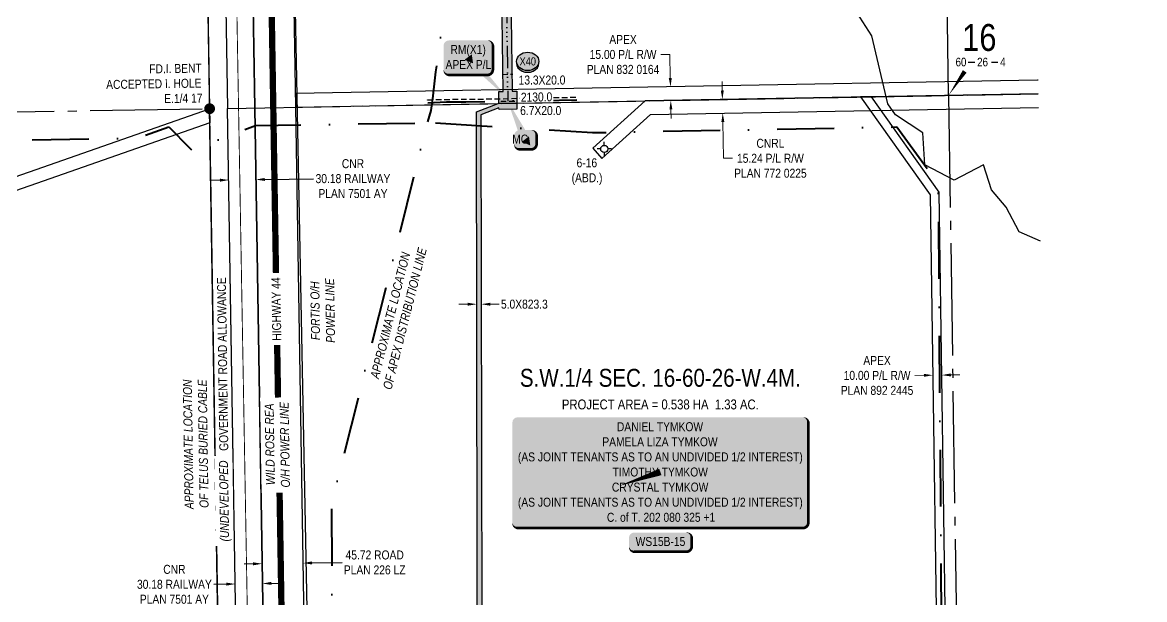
# Model space of a CAD drawing. Extents: x 72365 to 80261, y 6000112 to 6008999.
# Drawn here: x 74754 to 76006, y 6002163 to 6002807 of the extents above; entities that cross this region are included whole.
import ezdxf
from ezdxf.enums import TextEntityAlignment as Align

# ---------------------------------------------------------------- set-up
doc = ezdxf.new("R2010")
doc.units = 0
doc.header["$LTSCALE"] = 5
doc.header["$PDSIZE"] = 2.5
for name, pattern in [('COOP2', [10, 5, -1, 0, -1, 0, -1, 0, -1, 0, -1]), ('DASHDOT', [25.4, 12.7, -6.35, 0, -6.35]), ('DASHED2', [9.525, 6.35, -3.175]), ('foc-QUARTERLINE', [33, 25, -3, 2, -3]), ('foc-TIELINE', [1.875, 1.25, -0.625]), ('UG_PIPE', [1.875, 1.25, -0.625])]:
    doc.linetypes.add(name, pattern=pattern)
doc.layers.get('Defpoints').update_dxf_attribs({"color": 9})
for name, color, linetype in [('10', 1, 'Continuous'), ('AS-OWNER', 7, 'Continuous'), ('AS-PIPE-UG', 44, 'UG_PIPE'), ('AS-POWER', 104, 'foc-POWER'), ('AS-POWER-T', 104, 'Continuous'), ('AS-RAILWAY', 13, 'TRACKS'), ('AS-ROADS', 254, 'Continuous'), ('AS-TELEPHONE', 224, 'foc-TEL'), ('AS-TELEPHONE-T', 224, 'Continuous'), ('C-RW', 13, 'Continuous'), ('C-SYMBOL', 7, 'Continuous'), ('F-RW', 190, 'Continuous'), ('F-WS-S', 8, 'Continuous'), ('L-AREAREQUIRED', 7, 'Continuous'), ('L-MON', 1, 'Continuous'), ('L-MON-T', 1, 'Continuous'), ('L-QSEC', 8, 'foc-QUARTERLINE'), ('L-ROAD-T', 7, 'Continuous'), ('L-SEC', 7, 'Continuous'), ('L-SECLBL', 7, 'Continuous'), ('L-TITLEDB', 4, 'Continuous'), ('L-TITLEDB-T', 4, 'Continuous'), ('P-APEX RECON PAY ITEMS', 240, 'Continuous'), ('P-APEX RECON-10m BUFFER', 51, 'COOP2'), ('P-APEX RECON-LINE LIST', 240, 'Continuous'), ('P-APEX RECON-URBAN', 30, 'COOP2'), ('P-APEX RECON-WORK AREA', 104, 'Continuous'), ('P-BUFFER-PURPLE', 187, 'foc-TIELINE'), ('P-BUFFER-PURPLE-T', 187, 'Continuous'), ('P-CROSSINGS', 250, 'Continuous'), ('T-CREEK', 160, 'Continuous')]:
    doc.layers.add(name, color=color, linetype=linetype)
for name, color, linetype, lineweight in [('AS-RECON EXISTING', 151, 'DASHDOT', 40), ('C-RW-T', 13, 'Continuous', 9), ('F-RW-T', 190, 'Continuous', 9), ('F-WS-T', 190, 'Continuous', 9), ('P-APEX RECON-TWS-T', 104, 'Continuous', 9), ('T-TEXT', 48, 'Continuous', 18)]:
    doc.layers.add(name, color=color, linetype=linetype, lineweight=lineweight)
doc.layers.add('AS-RECON EXISTING-T', color=7, linetype='Continuous', true_color=0x7abdff)
doc.styles.add('1.8', font='ARIALN.TTF', dxfattribs={"height": 2})
doc.styles.add('100L', font='ARIALN.TTF', dxfattribs={"height": 2})
doc.styles.add('175L', font='ARIALN.TTF', dxfattribs={"height": 20})
doc.styles.add('80', font='ARIALN.TTF', dxfattribs={"height": 10})
doc.styles.add('80CG', font='ARIALN.TTF', dxfattribs={"height": 10})
doc.styles.add('80L', font='ARIALN.TTF', dxfattribs={"height": 10})
doc.styles.add('80LS', font='ARIALNI.TTF', dxfattribs={"height": 10})
doc.styles.add('Crossing', font='ARIALN.TTF', dxfattribs={"height": 10})
doc.styles.add('foc-LtypeFont', font='ARIALN.TTF', dxfattribs={"height": 7.35})
doc.styles.add('SIMPLEX', font='ARIALN.TTF')
doc.linetypes.add('foc-POWER', pattern='A,6,-1,["P",foc-LtypeFont,S=0.2,R=0,X=-0.625,Y=-0.75],-1.24,4', length=12.24)
doc.linetypes.add('foc-TEL', pattern='A,2,-1,["T",foc-LtypeFont,S=0.2,R=0,X=-0.425,Y=-0.75],-1.24,8', length=12.24)
doc.linetypes.add('foc-TEL-NOLINE', pattern='A,0,-2,["T",foc-LtypeFont,S=0.2,R=0,X=-0.425,Y=-0.75],-10.24', length=12.24)
doc.linetypes.add('TRACKS', pattern='A,3.81,[130,ltypeshp1.shx,S=6.35,R=0,X=0,Y=0],3.81', length=7.62)
doc.dimstyles.new('Compass 5 000', dxfattribs={"dimscale": 5, "dimtxt": 9, "dimasz": 2, "dimexe": 0.2, "dimexo": 0.0625, "dimgap": 0.5, "dimtad": 0, "dimtih": 1, "dimtoh": 1, "dimzin": 0, "dimdsep": 46, "dimtxsty": '80CG', "dimcen": 0.1, "dimse1": 1, "dimse2": 1, "dimclrd": 256, "dimclrt": 256, "dimaunit": 1, "dimadec": 4, "dimazin": 0, "dimtfac": 0.06, "dimtofl": 0, "dimtmove": 0, "dimatfit": 1, "dimfxl": 0.2, "dimtolj": 1, "dimtzin": 0, "dimlwd": -1, "dimarcsym": 0})

# ---------------------------------------------------------------- blocks, each defined once
blk = doc.blocks.new('L-SECLBL')
at = {"layer": '10', "color": 7}
for p, q in [((-5.1, -27.8), (-12.3, -27.8)), ((20.7, -27.8), (13.5, -27.8))]:
    blk.add_line(p, q, dxfattribs=at)
at = {"layer": '10', "color": 2, "style": 'SIMPLEX'}
blk.add_attdef('SEC', text='', height=30, dxfattribs=at).set_placement((0, 0), align=Align.MIDDLE)
at = {"layer": '10', "color": 5, "style": '80L'}
blk.add_attdef('TWP', text='', height=9.5, dxfattribs=at).set_placement((-14.4, -27.4), align=Align.MIDDLE_RIGHT)
blk.add_attdef('RGE', text='', height=9.5, dxfattribs=at).set_placement((3.6, -27.4), align=Align.MIDDLE_CENTER)
blk.add_attdef('MER', text='', height=9.5, dxfattribs=at).set_placement((23.2, -27.4), align=Align.MIDDLE_LEFT)
blk = doc.blocks.new('*D369')
at = {"layer": 'C-RW-T', "transparency": 16777216}
for p, q in [((75476.3, 6002770.9), (75466.3, 6002770.9)), ((75476.8, 6002744.8), (75476.3, 6002770.9)), ((75477.4, 6002709.7), (75477.6, 6002699.7))]:
    blk.add_line(p, q, dxfattribs=at)
for points in [[(75478.5, 6002744.8), (75475.1, 6002744.7), (75477, 6002734.8)], [(75479.1, 6002709.7), (75475.8, 6002709.6), (75477.3, 6002719.6)]]:
    blk.add_solid(points, dxfattribs=at)
at = {"layer": 'Defpoints', "color": 0, "transparency": 16777216}
for p in [(75382.5, 6002733.1), (75477, 6002734.8), (75382.7, 6002717.9)]:
    blk.add_point(p, dxfattribs=at)
at = {"layer": 'C-RW-T', "transparency": 16777216, "insert": (75424.1, 6002770.9), "char_height": 10, "attachment_point": 5, "style": '80CG'}
blk.add_mtext('\\A1;APEX\\P15.00 P/L R/W\\PPLAN 832 0164', dxfattribs=at)
blk = doc.blocks.new('*D370')
at = {"layer": 'Defpoints', "color": 0, "transparency": 16777216}
for p in [(75557.1, 6002721.1), (75535.2, 6002705.5), (75557.3, 6002705.9)]:
    blk.add_point(p, dxfattribs=at)
at = {"layer": 'F-RW-T', "transparency": 16777216}
for p, q in [((75534.8, 6002730.7), (75534.6, 6002740.7)), ((75535.4, 6002695.5), (75536.1, 6002655.1)), ((75536.1, 6002655.1), (75546.1, 6002655.1))]:
    blk.add_line(p, q, dxfattribs=at)
for points in [[(75536.4, 6002730.8), (75533.1, 6002730.7), (75534.9, 6002720.7)], [(75537.1, 6002695.5), (75533.7, 6002695.5), (75535.2, 6002705.5)]]:
    blk.add_solid(points, dxfattribs=at)
at = {"layer": 'F-RW-T', "transparency": 16777216, "insert": (75588.4, 6002655.1), "char_height": 10, "attachment_point": 5, "style": '80CG'}
blk.add_mtext('\\A1;CNRL\\P15.24 P/L R/W\\PPLAN 772 0225', dxfattribs=at)
blk = doc.blocks.new('*D371')
at = {"layer": 'C-RW-T', "transparency": 16777216}
for p, q in [((75759.5, 6002413.1), (75749.5, 6002412.9)), ((75789.5, 6002413.5), (75799.5, 6002413.6))]:
    blk.add_line(p, q, dxfattribs=at)
for points in [[(75759.5, 6002414.7), (75759.6, 6002411.4), (75769.5, 6002413.2)], [(75789.5, 6002415.2), (75789.6, 6002411.8), (75779.5, 6002413.3)]]:
    blk.add_solid(points, dxfattribs=at)
at = {"layer": 'Defpoints', "color": 0, "transparency": 16777216}
for p in [(75769.5, 6002414.8), (75769.5, 6002413.2), (75779.5, 6002414.9)]:
    blk.add_point(p, dxfattribs=at)
at = {"layer": 'C-RW-T', "transparency": 16777216, "insert": (75707.3, 6002412.9), "char_height": 10, "attachment_point": 5, "style": '80CG'}
blk.add_mtext('\\A1;APEX\\P10.00 P/L R/W\\PPLAN 892 2445', dxfattribs=at)
blk = doc.blocks.new('*D374')
at = {"layer": 'Defpoints', "color": 0, "transparency": 16777216}
for p in [(75021.5, 6002213.3), (75067.2, 6002214), (75067.4, 6002203.6)]:
    blk.add_point(p, dxfattribs=at)
at = {"layer": 'L-TITLEDB-T', "transparency": 16777216}
for p, q in [((75077.4, 6002203.8), (75110.9, 6002204.3)), ((75011.7, 6002202.8), (75001.7, 6002202.6))]:
    blk.add_line(p, q, dxfattribs=at)
for points in [[(75011.7, 6002204.5), (75011.7, 6002201.1), (75021.7, 6002202.9)], [(75077.4, 6002205.5), (75077.4, 6002202.1), (75067.4, 6002203.6)]]:
    blk.add_solid(points, dxfattribs=at)
at = {"layer": 'L-TITLEDB-T', "transparency": 16777216, "insert": (75147.2, 6002204.3), "char_height": 10, "attachment_point": 5, "style": '80CG'}
blk.add_mtext('\\A1;45.72 ROAD\\PPLAN 226 LZ', dxfattribs=at)
blk = doc.blocks.new('*D376')
at = {"layer": 'Defpoints', "color": 0, "transparency": 16777216}
for p in [(75014.7, 6002631.4), (74985, 6002603.6), (75015.2, 6002604.1)]:
    blk.add_point(p, dxfattribs=at)
at = {"layer": 'L-TITLEDB-T', "transparency": 16777216}
for p, q in [((74974.6, 6002630.7), (74964.6, 6002630.5)), ((75024.7, 6002631.5), (75079.1, 6002632.4))]:
    blk.add_line(p, q, dxfattribs=at)
for points in [[(74974.6, 6002632.4), (74974.6, 6002629), (74984.6, 6002630.9)], [(75024.7, 6002633.2), (75024.8, 6002629.9), (75014.7, 6002631.4)]]:
    blk.add_solid(points, dxfattribs=at)
at = {"layer": 'L-TITLEDB-T', "transparency": 16777216, "insert": (75123, 6002632.4), "char_height": 10, "attachment_point": 5, "style": '80CG'}
blk.add_mtext('\\A1;CNR\\P30.18 RAILWAY\\PPLAN 7501 AY', dxfattribs=at)
blk = doc.blocks.new('GABD')
for p, q in [((-0.81, 0), (-1.62, 0)), ((0, 0.81), (0, 1.62)), ((1.62, 0), (0.81, 0)), ((0, -0.81), (0, -1.62))]:
    blk.add_line(p, q)
blk.add_circle((0, 0), 0.8)
blk = doc.blocks.new('*D391')
at = {"layer": 'Defpoints', "color": 0, "transparency": 16777216}
for p in [(74991.9, 6002180.3), (74992.2, 6002159.8), (75022.4, 6002160.3)]:
    blk.add_point(p, dxfattribs=at)
at = {"layer": 'L-TITLEDB-T', "transparency": 16777216}
for p, q in [((74981.9, 6002180.2), (74967.8, 6002179.9)), ((75032.1, 6002181), (75042.1, 6002181.1))]:
    blk.add_line(p, q, dxfattribs=at)
for points in [[(74981.9, 6002181.8), (74981.9, 6002178.5), (74991.9, 6002180.3)], [(75032, 6002182.7), (75032.1, 6002179.3), (75022.1, 6002180.8)]]:
    blk.add_solid(points, dxfattribs=at)
at = {"layer": 'L-TITLEDB-T', "transparency": 16777216, "insert": (74923.9, 6002179.9), "char_height": 10, "attachment_point": 5, "style": '80CG'}
blk.add_mtext('\\A1;CNR\\P30.18 RAILWAY\\PPLAN 7501 AY', dxfattribs=at)
blk = doc.blocks.new('fdia')
at = {"color": 255, "const_width": 1}
blk.add_lwpolyline([(-0.5, 0, 1), (0.5, 0, 1)], format="xyb", close=True, dxfattribs=at)
blk = doc.blocks.new('Fdiaa')
blk.add_blockref('fdia', (0, 0))
blk = doc.blocks.new('fdib')
at = {"color": 1, "const_width": 1.6}
blk.add_lwpolyline([(-0.4, 0, 1), (0.4, 0, 1)], format="xyb", close=True, dxfattribs=at)
at = {"color": 1}
blk.add_circle((0, 0), 0.8, dxfattribs=at)
blk = doc.blocks.new('Fdibb')
blk.add_blockref('fdib', (0, 0))
blk = doc.blocks.new('fdicc')
for name in ['Fdibb', 'Fdiaa']:
    blk.add_blockref(name, (0, 0))
blk = doc.blocks.new('FDI')
blk.add_blockref('fdicc', (0, 0))
blk = doc.blocks.new('*D1064')
at = {"layer": 'Defpoints', "color": 0, "transparency": 16777216}
for p in [(75266, 6002492.4), (75261, 6002489.2), (75266, 6002489.2)]:
    blk.add_point(p, dxfattribs=at)
at = {"layer": 'P-APEX RECON-TWS-T', "transparency": 16777216}
for p, q in [((75251, 6002492.3), (75241, 6002492.3)), ((75276, 6002492.4), (75286, 6002492.4))]:
    blk.add_line(p, q, dxfattribs=at)
for points in [[(75251, 6002494), (75251, 6002490.7), (75261, 6002492.4)], [(75276, 6002494), (75276, 6002490.7), (75266, 6002492.4)]]:
    blk.add_solid(points, dxfattribs=at)
at = {"layer": 'P-APEX RECON-TWS-T', "transparency": 16777216, "insert": (75314.1, 6002492.4), "char_height": 10, "attachment_point": 5, "style": '80CG'}
blk.add_mtext('\\A1;5.0X823.3', dxfattribs=at)
blk = doc.blocks.new('*U1081')
at = {"true_color": 0xffffa8}
h = blk.add_hatch(color=51, dxfattribs=at)
edge = h.paths.add_edge_path()
edge.add_line((-6.5, -11.5), (6.5, -11.5))
edge.add_arc((6.5, -5.5), 6, 270, 360)
edge.add_line((12.5, -5.5), (12.5, 4))
edge.add_arc((6.5, 4), 6, 0, 90)
edge.add_line((6.5, 10), (-6.5, 10))
edge.add_arc((-6.5, 4), 6, 90, 180)
edge.add_line((-12.5, 4), (-12.5, -5.5))
edge.add_arc((-6.5, -5.5), 6, 180, 270)
at = {"color": 240, "flags": 128}
for points in [[(-19.8, 42.9, 0, 10, 0), (0, 0, 5, 5, 0)], [(5.4, -7.1, 0, 10, 0), (0, 0, 5, 5, 0)]]:
    blk.add_lwpolyline(points, format="xyseb", dxfattribs=at)
blk.add_lwpolyline([(-6.5, -11.5, 3, 3, 0), (6.5, -11.5, 3, 3, 0.414214), (12.5, -5.5, 3, 3, 0), (12.5, 4, 3, 0, 0.414214), (6.5, 10, 0, 0, 0), (-6.5, 10, 0, 0, 0.414214), (-12.5, 4, 0, 0, 0), (-12.5, -5.5, 0, 3, 0.414214)], format="xyseb", close=True, dxfattribs=at)
at = {"color": 4, "style": '80'}
blk.add_attdef('OTHER_001', (-14.7, -5), '', height=10, dxfattribs=at)
blk = doc.blocks.new('*U1082')
at = {"true_color": 0xffffa8}
h = blk.add_hatch(color=51, dxfattribs=at)
edge = h.paths.add_edge_path()
edge.add_line((-21.5, -20), (21.5, -20))
edge.add_arc((21.5, -14), 6, 270, 360)
edge.add_line((27.5, -14), (27.5, 12.5))
edge.add_arc((21.5, 12.5), 6, 0, 90)
edge.add_line((21.5, 18.5), (-21.5, 18.5))
edge.add_arc((-21.5, 12.5), 6, 90, 180)
edge.add_line((-27.5, 12.5), (-27.5, -14))
edge.add_arc((-21.5, -14), 6, 180, 270)
at = {"color": 240, "flags": 128}
blk.add_lwpolyline([(-21.5, -20, 3, 3, 0), (21.5, -20, 3, 3, 0.414214), (27.5, -14, 3, 3, 0), (27.5, 12.5, 3, 0, 0.414214), (21.5, 18.5, 0, 0, 0), (-21.5, 18.5, 0, 0, 0.414214), (-27.5, 12.5, 0, 0, 0), (-27.5, -14, 0, 3, 0.414214)], format="xyseb", close=True, dxfattribs=at)
for points in [[(44.2, -46.4, 0, 10, 0), (0, 0, 5, 5, 0)], [(5.4, -7.1, 0, 10, 0), (0, 0, 5, 5, 0)]]:
    blk.add_lwpolyline(points, format="xyseb", dxfattribs=at)
at = {"color": 4, "style": '80'}
blk.add_attdef('OTHER_001', (-14.7, -5), '', height=10, dxfattribs=at)
blk = doc.blocks.new('xing2')
h = blk.add_hatch(color=50)
h.dxf.hatch_style = 1
edge = h.paths.add_edge_path()
edge.add_ellipse((0, 0), major_axis=(-12.5, 0), ratio=0.816297, start_angle=0, end_angle=360)
h = blk.add_hatch(color=250)
h.dxf.hatch_style = 1
edge = h.paths.add_edge_path()
edge.add_ellipse((0, -2), major_axis=(-12.5, 0), ratio=0.816297, start_angle=0, end_angle=180)
edge.add_line((12.5, -2), (12.5, 0))
edge.add_ellipse((0, 0), major_axis=(-12.5, 0), ratio=0.816297, start_angle=0, end_angle=180, ccw=False)
edge.add_line((-12.5, 0), (-12.5, -2))
at = {"color": 250}
blk.add_ellipse((0, 0), major_axis=(-12.5, 0), ratio=0.816297, dxfattribs=at)
blk.add_ellipse((0, -2), major_axis=(-12.5, 0), ratio=0.816297, start_param=0, end_param=3.141593, dxfattribs=at)
at = {"color": 250, "style": 'Crossing'}
blk.add_attdef('CROSSING', text='', height=9, dxfattribs=at).set_placement((0.1, 0), align=Align.MIDDLE_CENTER)
at = {"color": 250, "style": 'Crossing', "flags": 1}
for tag, p in [('OWNER', (0.1, -12.5)), ('DESCRIPTION', (0.1, -25.8)), ('LOCATION', (0.1, -39.3)), ('DWG_REF', (0.1, -52.8))]:
    blk.add_attdef(tag, text='', height=9, dxfattribs=at).set_placement(p, align=Align.MIDDLE_CENTER)
blk = doc.blocks.new('*U394')
h = blk.add_hatch(color=59)
edge = h.paths.add_edge_path()
edge.add_line((-159, -62.5), (159, -62.5))
edge.add_arc((159, -56.5), 6, 270, 360)
edge.add_line((165, -56.5), (165, 55))
edge.add_arc((159, 55), 6, 0, 90)
edge.add_line((159, 61), (-159, 61))
edge.add_arc((-159, 55), 6, 90, 180)
edge.add_line((-165, 55), (-165, -56.5))
edge.add_arc((-159, -56.5), 6, 180, 270)
at = {"color": 1, "flags": 128}
blk.add_lwpolyline([(-159, -62.5, 3, 3, 0), (159, -62.5, 3, 3, 0.414214), (165, -56.5, 3, 3, 0), (165, 55, 3, 0, 0.414214), (159, 61, 0, 0, 0), (-159, 61, 0, 0, 0.414214), (-165, 55, 0, 0, 0), (-165, -56.5, 0, 3, 0.414214)], format="xyseb", close=True, dxfattribs=at)
blk.add_lwpolyline([(-46.3, -15.6, 0, 7.5, 0), (0, 0, 0, 0, 0)], format="xyseb", dxfattribs=at)
at = {"color": 1, "style": '80'}
blk.add_attdef('ENTER_TEXT_001', (-36, -5), '', height=10, dxfattribs=at)
blk = doc.blocks.new('*U1492')
at = {"true_color": 0xffffa8}
h = blk.add_hatch(color=51, dxfattribs=at)
edge = h.paths.add_edge_path()
edge.add_line((-29, -11.5), (29, -11.5))
edge.add_arc((29, -5.5), 6, 270, 360)
edge.add_line((35, -5.5), (35, 4))
edge.add_arc((29, 4), 6, 0, 90)
edge.add_line((29, 10), (-29, 10))
edge.add_arc((-29, 4), 6, 90, 180)
edge.add_line((-35, 4), (-35, -5.5))
edge.add_arc((-29, -5.5), 6, 180, 270)
at = {"color": 240, "flags": 128}
blk.add_lwpolyline([(-29, -11.5, 3, 3, 0), (29, -11.5, 3, 3, 0.414214), (35, -5.5, 3, 3, 0), (35, 4, 3, 0, 0.414214), (29, 10, 0, 0, 0), (-29, 10, 0, 0, 0.414214), (-35, 4, 0, 0, 0), (-35, -5.5, 0, 3, 0.414214)], format="xyseb", close=True, dxfattribs=at)
for points in [[(-28.7, -2.8, 0, 10, 0), (0, 0, 5, 5, 0)], [(21, -3.7, 0, 10, 0), (0, 0, 5, 5, 0)]]:
    blk.add_lwpolyline(points, format="xyseb", dxfattribs=at)
at = {"color": 4, "style": '80'}
blk.add_attdef('OTHER_001', (-14.7, -5), '', height=10, dxfattribs=at)

msp = doc.modelspace()

# ---------------------------------------------------------------- hatches: boundary and pattern name
at = {"layer": 'P-APEX RECON-10m BUFFER'}
h = msp.add_hatch(color=256, dxfattribs=at)
h.dxf.hatch_style = 1
h.paths.add_polyline_path([(75284.927, 6002716.271), (75285.726, 6002716.577), (75285.542, 6002729.65), (75290.538, 6002729.72), (75288.211, 6002895.08), (75285.169, 6002895.016), (75284.754, 6002914.995), (75287.348, 6002915.049), (75238.497, 6003015.138), (75213.047, 6003018.247), (75154.559, 6003017.032), (75154.827, 6003004.143), (75134.848, 6003003.727), (75134.433, 6003023.707), (75138.322, 6003023.787), (75133.776, 6003034.355), (75142.954, 6003038.303), (75147.865, 6003026.887), (75213.551, 6003028.251), (75245.096, 6003024.398), (75298.354, 6002915.278), (75304.733, 6002915.41), (75304.747, 6002914.729), (75388.886, 6002964.532), (75385.465, 6002972.64), (75390.068, 6002974.582), (75369.196, 6003024.048), (75364.593, 6003022.106), (75356.824, 6003040.517), (75361.427, 6003042.46), (75243.736, 6003321.38), (75239.58, 6003462.397), (75042.361, 6003461.155), (75041.772, 6003466.147), (75239.433, 6003467.392), (75237.88, 6003520.079), (75247.871, 6003520.259), (75253.668, 6003323.542), (75370.633, 6003046.344), (75375.235, 6003048.286), (75383.004, 6003029.875), (75378.401, 6003027.932), (75399.274, 6002978.467), (75403.876, 6002980.409), (75411.645, 6002961.997), (75393.234, 6002954.229), (75392.806, 6002955.242), (75304.985, 6002903.259), (75305.148, 6002895.431), (75298.2, 6002895.287), (75300.528, 6002729.86), (75305.524, 6002729.931), (75305.711, 6002716.646)])
h = msp.add_hatch(color=256, dxfattribs=at)
h.dxf.hatch_style = 1
h.paths.add_polyline_path([(75305.711, 6002716.646), (75305.805, 6002709.949), (75285.823, 6002709.668), (75285.801, 6002711.255), (75265.622, 6002703.514), (75266.939, 6001959.971), (75263.298, 6001911.414), (75258.281, 6001911.318), (75261.943, 6001960.154), (75260.62, 6002706.946), (75284.927, 6002716.271)])

# ---------------------------------------------------------------- linework, layer by layer
at = {"layer": 'AS-PIPE-UG', "flags": 128}
msp.add_lwpolyline([(75206.126, 6002720.113), (75206.209, 6002720.356), (75219.073, 6002720.659), (75228.247, 6002720.889), (75248.785, 6002720.975), (75286.462, 6002721.473), (75321.622, 6002722.484), (75371.642, 6002723.246)], dxfattribs=at)
at = {"layer": 'AS-POWER', "flags": 128}
msp.add_lwpolyline([(75065.987, 6002069.374), (75072.217, 6002132.868), (75048.248, 6003374.025), (75047.955, 6003386.431, 0.04832048), (75028.793, 6003545.108), (75001.028, 6003676.95, -0.04769944), (74982.838, 6003838.342), (74974.945, 6004319.697), (74962.101, 6005124.07), (74960.098, 6005244.058)], format="xyb", dxfattribs=at)
msp.add_lwpolyline([(75053.606, 6000179.593), (75052.049, 6000279.306), (75039.104, 6001082.979), (75026.506, 6001906.922), (75013.454, 6002711.216), (75006.401, 6003140.341)], dxfattribs=at)
at = {"layer": 'AS-RECON EXISTING', "flags": 128}
for points in [[(75037.791, 6004656.753), (75040.969, 6004656.433), (75045.915, 6004655.772), (75049.394, 6004654.346), (75052.064, 6004650.57), (75053.426, 6004637.725), (75033.395, 6004591.678), (75031.392, 6004570.51), (75029.931, 6004515.157), (75042.224, 6004425.428), (75088.285, 6004323.543), (75194.619, 6003946.248), (75213.404, 6003887.596), (75223.371, 6003817.787), (75207.409, 6003720.82), (75206.511, 6003689.287), (75204.954, 6003670.162), (75202.637, 6003617.763), (75200.895, 6003491.251), (75201.913, 6003456.145), (75201.915, 6003448.954), (75201.926, 6003448.885), (75203.939, 6003388.84), (75218.217, 6003217.565), (75234.47, 6003185.573), (75239.194, 6003181.095), (75292.631, 6003124.99), (75301.02, 6003116.237), (75335.77, 6003081.164), (75340.011, 6003076.747), (75319.285, 6003058.924), (75293.559, 6003035.852), (75256.369, 6003005.581), (75249.573, 6002987.773), (75247.996, 6002982.485), (75237.135, 6002910.379), (75227.075, 6002831.615), (75214.959, 6002751.432), (75211.709, 6002721.577), (75209.811, 6002708.389), (75206.029, 6002695.343), (75160.049, 6002512.361), (75098.871, 6002268.897), (75101.117, 6001963.088), (75102.699, 6001913.42), (75104.455, 6001837.202), (75106.635, 6001761.87), (75111.085, 6001725.137), (75116.811, 6001720.095), (75124.566, 6001719.723), (75147.124, 6001719.523), (75240.243, 6001715.044), (75288.052, 6001716.599), (75343.524, 6001708.949), (75397.031, 6001707.43), (75444.732, 6001706.98), (75525.283, 6001713.2), (75605.869, 6001718.727), (75698.222, 6001727.909), (75798.038, 6001736.882), (76595.29, 6001738.909), (76595.409, 6001738.918), (76595.528, 6001738.906), (76595.643, 6001738.873), (76595.75, 6001738.822), (76595.848, 6001738.753), (76595.932, 6001738.668), (76596, 6001738.57), (76596.051, 6001738.462), (76596.082, 6001738.347), (76596.093, 6001738.228), (76596.104, 6001736.818), (76595.885, 6001735.77)], [(75206.383, 6002716.925), (75227.27, 6002717.978), (75248.859, 6002718.267), (75285.929, 6002718.945), (75321.638, 6002719.503), (75372.626, 6002720.3)], [(75215, 6002694.777), (75390.186, 6002683.739), (75729.191, 6002690.093), (75775.385, 6002626.924), (75776.143, 6002522.507), (75780.716, 6001892.557), (75784.551, 6001750.388), (75784.025, 6001733.396), (75798.814, 6001734.395), (76593.506, 6001736.456), (76595.885, 6001735.77), (76598.865, 6001734.618), (76604.677, 6001733.192), (76640.957, 6001733.545), (76679.788, 6001733.92), (76690.576, 6001733.503), (76753.3, 6001733.557), (76776.376, 6001734.218), (76802.867, 6001734.285), (76826.946, 6001733.809), (76854.448, 6001733.594), (76861.768, 6001733.765), (76861.785, 6001732.13), (76893.054, 6001595.156), (76891.725, 6001439.044), (76877.66, 6001439.394), (76756.595, 6001438.786), (76741.289, 6001440.045), (76732.847, 6001439.81), (76719.925, 6001440.025), (76689.819, 6001440.287), (76684.465, 6001440.335), (76682.569, 6001440.579), (76680.702, 6001441.344), (76676.691, 6001445.747), (76673.972, 6001448.958), (76672.08, 6001450.278)]]:
    msp.add_lwpolyline(points, dxfattribs=at)
at = {"layer": 'AS-ROADS', "const_width": 7, "flags": 128}
msp.add_lwpolyline([(75073.672, 6000179.942), (75069.776, 6000349.065), (75060.182, 6001074.477), (75045.667, 6002007.36), (75027.969, 6003090.033), (75024.206, 6003347.941, 0.04939472), (74998.246, 6003576.094), (74973.301, 6003687.217, -0.05038509), (74958.73, 6003807.929), (74943.423, 6004677.413), (74936.401, 6005243.625)], format="xyb", dxfattribs=at)
at = {"layer": 'AS-TELEPHONE', "linetype": 'foc-TEL-NOLINE', "flags": 128}
msp.add_lwpolyline([(75003.364, 6000178.719), (74988.862, 6001082.1), (74976.266, 6001905.962), (74937.004, 6004319.006), (74922.183, 6005243.365)], dxfattribs=at)
at = {"layer": 'C-RW', "flags": 128}
for points in [[(75886.756, 6002742.395), (75886.063, 6002742.124), (75058.878, 6002727.247), (75059.129, 6002712.051)], [(75059.129, 6002712.051), (75448.792, 6002719.136), (75886.994, 6002727.148)]]:
    msp.add_lwpolyline(points, dxfattribs=at)
for points in [[(75688.838, 6002723.523), (75766.638, 6002614.245), (75776.668, 6001921.235), (75786.667, 6001921.426), (75776.585, 6002617.506), (75700.951, 6002723.742)], [(74963.47, 6002694.509), (74157.985, 6002412.807), (73385.937, 6002142.8), (73352.887, 6002135.327), (73352.671, 6002150.644), (73381.796, 6002157.229), (74157.748, 6002428.601), (74963.211, 6002710.298)]]:
    msp.add_lwpolyline(points, close=True, dxfattribs=at)
at = {"layer": 'F-RW', "flags": 128}
for points in [[(75886.994, 6002727.148), (75448.792, 6002719.136), (75390.251, 6002666.339), (75400.526, 6002655.039)], [(75400.526, 6002655.039), (75454.77, 6002704.016), (75887.219, 6002711.925)]]:
    msp.add_lwpolyline(points, dxfattribs=at)
at = {"layer": 'L-QSEC', "flags": 128}
for points in [[(75787.093, 6002725.324), (75775.161, 6003529.756)], [(74983.297, 6002710.829), (75886.994, 6002727.133)], [(75787.093, 6002725.324), (75798.908, 6001921.66)], [(73345.157, 6002683.876), (74963.197, 6002710.466)]]:
    msp.add_lwpolyline(points, dxfattribs=at)
at = {"layer": 'L-QSEC', "color": 5, "flags": 128}
msp.add_lwpolyline([(74963.197, 6002710.466), (74963.208, 6002710.466)], dxfattribs=at)
at = {"layer": 'L-SEC', "flags": 128}
for points in [[(74949.983, 6003514.378), (74963.197, 6002710.466)], [(74983.308, 6002710.663), (74970.073, 6003514.958)]]:
    msp.add_lwpolyline(points, dxfattribs=at)
at = {"layer": 'L-SECLBL', "flags": 128}
msp.add_lwpolyline([(75787.093, 6002725.324, 0, 5, 0), (75805.073, 6002752.102, 0, 0, 0)], format="xyseb", dxfattribs=at)
at = {"layer": 'L-TITLEDB', "flags": 128}
msp.add_lwpolyline([(75003.46, 6003319.242), (75013.454, 6002711.216), (75026.506, 6001906.922), (75072.192, 6001907.792), (75059.129, 6002712.051), (75048.248, 6003374.025)], dxfattribs=at)
at = {"layer": 'P-APEX RECON-URBAN', "flags": 128}
msp.add_lwpolyline([(75038.008, 6004656.756), (75053.13, 6004655.89), (75056.88, 6004632.516), (75058.087, 6004578.472), (75060.801, 6004454.012), (75218.48, 6004348.049), (75248.702, 6003322.461), (75399.524, 6002965.023), (75293.109, 6002902.035), (75295.687, 6002718.854)], dxfattribs=at)
at = {"layer": 'P-APEX RECON-WORK AREA', "flags": 128}
msp.add_lwpolyline([(75298.2, 6002895.287), (75300.528, 6002729.86), (75305.524, 6002729.931), (75305.711, 6002716.646), (75284.927, 6002716.271), (75285.726, 6002716.577), (75285.542, 6002729.65), (75290.538, 6002729.72), (75288.211, 6002895.08)], dxfattribs=at)
msp.add_lwpolyline([(75305.711, 6002716.646), (75305.805, 6002709.949), (75285.823, 6002709.668), (75285.801, 6002711.255), (75265.622, 6002703.514), (75266.939, 6001959.971), (75263.298, 6001911.414), (75258.281, 6001911.318), (75261.943, 6001960.154), (75260.62, 6002706.946), (75284.927, 6002716.271)], close=True, dxfattribs=at)
at = {"layer": 'P-BUFFER-PURPLE'}
msp.add_line((75289.271, 6002748.703), (75301.26, 6002748.872), dxfattribs=at)
at = {"layer": 'T-CREEK', "flags": 128}
msp.add_lwpolyline([(75889.432, 6002562.618), (75865.831, 6002572.971), (75851.318, 6002600.622), (75834.769, 6002620.04), (75825.964, 6002647.883), (75793.17, 6002630.746), (75760.709, 6002647.815), (75758.166, 6002683.651), (75727.691, 6002703.6), (75719.144, 6002716.044), (75701.574, 6002791.599), (75681.363, 6002822.865)], dxfattribs=at)

# ---------------------------------------------------------------- block references
at = {"layer": 'AS-OWNER'}
ref = msp.add_blockref('*U394', (75465.681, 6002305.23), dxfattribs=at)
ref.add_attrib('ENTER_TEXT_001', 'DANIEL TYMKOW', (75417.25, 6002350.759), dxfattribs={"layer": '0', "color": 1, "height": 10, "style": '80'})
ref.add_attrib('ENTER_TEXT_002', 'PAMELA LIZA TYMKOW', (75400.998, 6002333.915), dxfattribs={"layer": '0', "color": 1, "height": 10, "style": '80'})
ref.add_attrib('ENTER_TEXT_003', '(AS JOINT TENANTS AS TO AN UNDIVIDED 1/2 INTEREST)', (75306.888, 6002317.071), dxfattribs={"layer": '0', "color": 1, "height": 10, "style": '80'})
ref.add_attrib('ENTER_TEXT_004', 'TIMOTHY TYMKOW', (75412.448, 6002300.227), dxfattribs={"layer": '0', "color": 1, "height": 10, "style": '80'})
ref.add_attrib('ENTER_TEXT_005', 'CRYSTAL TYMKOW', (75411.68, 6002283.383), dxfattribs={"layer": '0', "color": 1, "height": 10, "style": '80'})
ref.add_attrib('ENTER_TEXT_006', '(AS JOINT TENANTS AS TO AN UNDIVIDED 1/2 INTEREST)', (75306.888, 6002266.539), dxfattribs={"layer": '0', "color": 1, "height": 10, "style": '80'})
ref.add_attrib('ENTER_TEXT_007', 'C. of T. 202 080 325 +1', (75406.114, 6002249.695), dxfattribs={"layer": '0', "color": 1, "height": 10, "style": '80'})
at = {"layer": 'F-WS-S', "xscale": 4.99999999999994, "yscale": 4.99999999999994, "zscale": 4.99999999999994}
msp.add_blockref('GABD', (75403.196, 6002665.537), dxfattribs=at)
at = {"layer": 'L-SECLBL'}
msp.add_blockref('L-SECLBL', (75821.319, 6002789.906), dxfattribs=at).add_auto_attribs({'SEC': '16', 'TWP': '60', 'RGE': '26', 'MER': '4'})
at = {"layer": 'P-APEX RECON PAY ITEMS'}
ref = msp.add_blockref('*U1082', (75251.495, 6002768.116), dxfattribs=at)
ref.add_attrib('OTHER_001', 'RM(X1)', (75231.679, 6002771.531), dxfattribs={"layer": '0', "color": 4, "height": 10, "style": '80'})
ref.add_attrib('OTHER_002', 'APEX P/L', (75226.239, 6002754.694), dxfattribs={"layer": '0', "color": 4, "height": 10, "style": '80'})
at = {"layer": 'P-APEX RECON-LINE LIST'}
ref = msp.add_blockref('*U1492', (75465.681, 6002227.734), dxfattribs=at)
ref.add_attrib('OTHER_001', 'WS15B-15', (75438.147, 6002222.731), dxfattribs={"layer": '0', "color": 4, "height": 10, "style": '80'})
at = {"layer": 'P-CROSSINGS'}
msp.add_blockref('xing2', (75317.774, 6002763.229), dxfattribs=at).add_auto_attribs({'CROSSING': 'X40'})

# ---------------------------------------------------------------- texts
at = {"layer": 'AS-RECON EXISTING-T', "insert": (75137.914, 6002394.569), "char_height": 10, "attachment_point": 1, "rotation": 75.894672, "style": '100L'}
msp.add_mtext_dynamic_manual_height_columns('\\pi17.113;{\\fArial Narrow|b0|i1|c0|p34;APPROXIMATE LOCATION\\P\\pi8.655;OF APEX DISTRIBUTION LINE}', width=179.08357, gutter_width=50, heights=[0], dxfattribs=at)
at = {"layer": 'C-SYMBOL', "color": 3, "style": '175L'}
msp.add_text('S.W.1/4 SEC. 16-60-26-W.4M.', height=20, dxfattribs=at).set_placement((75465.681, 6002394.276), align=Align.BOTTOM_CENTER)
at = {"layer": 'F-WS-T', "insert": (75366.399, 6002655.088), "char_height": 10, "attachment_point": 1, "style": '100L'}
msp.add_mtext_dynamic_manual_height_columns('\\pi5.8958;6-16\\P\\pi0.39447;(ABD.)', width=33.76303, gutter_width=50, heights=[0], dxfattribs=at)
at = {"layer": 'L-AREAREQUIRED', "color": 5, "style": '100L'}
msp.add_text('PROJECT AREA = 0.538 HA  1.33 AC.', height=11, dxfattribs=at).set_placement((75465.681, 6002371.776), align=Align.BOTTOM_CENTER)
at = {"layer": 'P-APEX RECON-TWS-T', "char_height": 9.9917, "attachment_point": 1, "style": '80L'}
for s, insert in [('13.3X20.0', (75307.675, 6002747.438)), ('6.7X20.0', (75309.433, 6002713.396))]:
    msp.add_mtext_dynamic_manual_height_columns(s, width=10.35424, gutter_width=50, heights=[0], dxfattribs=dict(at, insert=insert))

# ---------------------------------------------------------------- dimensions: what is measured, and where the dimension line sits
at = {"layer": 'C-RW-T'}
dim = msp.add_linear_dim(base=(75476.981, 6002734.767), p1=(75382.729, 6002717.948), p2=(75382.457, 6002733.067), angle=91.030359, text='APEX\\P15.00 P/L R/W\\PPLAN 832 0164', dimstyle='Compass 5 000', dxfattribs=at)
dim.commit()
dim.dimension.update_dxf_attribs({"geometry": '*D369', "text_midpoint": (75424.11, 6002770.93), "dimtype": 161})
dim = msp.add_aligned_dim(p1=(75779.519, 6002414.918), p2=(75769.525, 6002414.773), distance=1.573, text='APEX\\P10.00 P/L R/W\\PPLAN 892 2445', dimstyle='Compass 5 000', dxfattribs=at)
dim.commit()
dim.dimension.update_dxf_attribs({"geometry": '*D371', "text_midpoint": (75707.285, 6002412.912)})
at = {"layer": 'F-RW-T'}
dim = msp.add_linear_dim(base=(75535.223, 6002705.487), p1=(75557.051, 6002721.128), p2=(75557.33, 6002705.892), angle=271.047769, text='CNRL\\P15.24 P/L R/W\\PPLAN 772 0225', dimstyle='Compass 5 000', dxfattribs=at)
dim.commit()
dim.dimension.update_dxf_attribs({"geometry": '*D370', "text_midpoint": (75588.409, 6002655.063), "dimtype": 161})
at = {"layer": 'L-TITLEDB-T'}
for base, p1, p2, angle, text, override, picture, middle in [((75014.75, 6002631.357), (74985.045, 6002603.638), (75015.192, 6002604.127), 0.929708, 'CNR\\P30.18 RAILWAY\\PPLAN 7501 AY', {"dimtfill": 0, "dimtfillclr": 256}, '*D376', (75123.016, 6002632.401)), ((75067.393, 6002203.635), (75021.541, 6002213.278), (75067.235, 6002213.976), 0.875356, '45.72 ROAD\\PPLAN 226 LZ', {"dimtfill": 0}, '*D374', (75147.165, 6002204.299))]:
    dim = msp.add_linear_dim(base=base, p1=p1, p2=p2, angle=angle, text=text, dimstyle='Compass 5 000', override=override, dxfattribs=at)
    dim.commit()
    dim.dimension.update_dxf_attribs({"geometry": picture, "text_midpoint": middle, "dimtype": 161})
dim = msp.add_linear_dim(base=(74991.915, 6002180.333), p1=(75022.394, 6002160.329), p2=(74992.248, 6002159.84), angle=180.929803, text='CNR\\P30.18 RAILWAY\\PPLAN 7501 AY', dimstyle='Compass 5 000', dxfattribs=at)
dim.commit()
dim.dimension.update_dxf_attribs({"geometry": '*D391', "text_midpoint": (74923.9, 6002179.942), "dimtype": 161})
at = {"layer": 'P-APEX RECON-TWS-T'}
dim = msp.add_aligned_dim(p1=(75261.006, 6002489.24), p2=(75266.002, 6002489.248), distance=3.115, text='5.0X823.3', dimstyle='Compass 5 000', dxfattribs=at)
dim.commit()
dim.dimension.update_dxf_attribs({"geometry": '*D1064', "text_midpoint": (75314.114, 6002492.399)})

# ---------------------------------------------------------------- next in the draw order: texts
at = {"layer": 'L-MON-T', "insert": (74847.303, 6002759.043), "char_height": 10, "attachment_point": 1, "rotation": 0.908737, "style": '1.8', "bg_fill": 3, "box_fill_scale": 1.1, "bg_fill_color": 256, "bg_fill_transparency": 0}
msp.add_mtext_dynamic_manual_height_columns('\\pi48.49;FD.I. BENT\\P\\pi0.18806;ACCEPTED I. HOLE\\P\\pi64.642;E.1/4 17', width=105.87019, gutter_width=10, heights=[0], dxfattribs=at)
at = {"layer": 'L-ROAD-T', "insert": (74972.651, 6002425.464), "char_height": 10, "width": 192.96494, "attachment_point": 2, "rotation": 90.812222, "style": '80L', "bg_fill": 2}
msp.add_mtext('GOVERNMENT ROAD ALLOWANCE', dxfattribs=at)
at = {"layer": 'P-BUFFER-PURPLE-T', "insert": (75327.593, 6002728.504), "char_height": 9.9917, "width": 35.15187, "attachment_point": 2, "rotation": 0.806173, "style": '100L', "bg_fill": 3, "box_fill_scale": 1.1, "bg_fill_color": 256, "bg_fill_transparency": 0}
msp.add_mtext('2130.0', dxfattribs=at)

# ---------------------------------------------------------------- next in the draw order: linework, layer by layer
at = {"layer": 'AS-RAILWAY', "linetype": 'DASHED2', "const_width": 0.999, "flags": 128}
msp.add_lwpolyline([(75036.226, 6000179.291), (75030.869, 6000521.005), (75018.397, 6001299.923), (75006.867, 6002055.551), (74986.173, 6003243.575), (74985.359, 6003307.705, 0.117589), (74883.678, 6003711.311), (74845.87, 6003778.817)], format="xyb", dxfattribs=at)
at = {"layer": 'AS-RECON EXISTING', "flags": 128}
msp.add_lwpolyline([(72426.664, 6002141.273), (72527.359, 6002140.629), (73049.196, 6002132.145), (73201.404, 6002135.035), (73267.23, 6002134.48), (73306.487, 6002133.804), (73313.186, 6002132.286), (73319.526, 6002129.799), (73336.095, 6002132.339), (73357.043, 6002136.479), (73378.684, 6002140.257), (73610.859, 6002189.519), (73634.776, 6002198.018), (74139.016, 6002376.473), (74138.9, 6002404.884), (74138.867, 6002412.883), (74138.528, 6002495.539), (74137.827, 6002666.829), (74881.223, 6002677.435), (74917.664, 6002690.201), (74926.499, 6002681.218), (74932.106, 6002675.514), (74942.8, 6002664.642), (75014.398, 6002691.709), (75201.853, 6002694.578), (75209.852, 6002694.699), (75215, 6002694.777)], dxfattribs=at)
at = {"layer": 'L-SEC', "flags": 128}
for points in [[(74976.089, 6001905.952), (74963.197, 6002710.466)], [(74996.189, 6001906.334), (74983.298, 6002710.788)]]:
    msp.add_lwpolyline(points, dxfattribs=at)
at = {"layer": 'P-BUFFER-PURPLE'}
msp.add_line((75287.694, 6002718.741), (75303.679, 6002718.966), dxfattribs=at)

# ---------------------------------------------------------------- next in the draw order: block references
at = {"layer": 'L-MON', "color": 5, "xscale": 4.99999999999995, "yscale": 4.99999999999995, "zscale": 4.99999999999995}
msp.add_blockref('FDI', (74963.197, 6002710.466), dxfattribs=at)
at = {"layer": 'P-APEX RECON PAY ITEMS'}
msp.add_blockref('*U1081', (75315.26, 6002676.588), dxfattribs=at).add_auto_attribs({'OTHER_001': 'MC'})

# ---------------------------------------------------------------- next in the draw order: texts
at = {"layer": 'AS-TELEPHONE-T', "insert": (74935.373, 6002263.724), "char_height": 10, "attachment_point": 1, "rotation": 90.818488, "style": '100L'}
msp.add_mtext_dynamic_manual_height_columns('\\pi0.05;{\\fArial Narrow|b0|i1|c0|p34;APPROXIMATE LOCATION\\P\\pi1.1414;OF TELUS BURIED CABLE}', width=144.95675, gutter_width=50, heights=[0], dxfattribs=at)

# ---------------------------------------------------------------- next in the draw order: texts
at = {"layer": 'AS-POWER-T', "insert": (75076.464, 6002448.621), "char_height": 10, "attachment_point": 1, "rotation": 90.922134, "style": '100L', "bg_fill": 3, "box_fill_scale": 1.1, "bg_fill_color": 256, "bg_fill_transparency": 0}
msp.add_mtext_dynamic_manual_height_columns('\\pi3.58;{\\fArial Narrow|b0|i1|c0|p34;FORTIS O/H\\P\\pi0.32626;POWER LINE}', width=72.5352, gutter_width=50, heights=[0], dxfattribs=at)
at = {"layer": 'AS-POWER-T', "insert": (75026.096, 6002286.994), "char_height": 10, "attachment_point": 1, "rotation": 90.922134, "style": '100L', "bg_fill": 2}
msp.add_mtext_dynamic_manual_height_columns('\\pi3.5357;{\\fArial Narrow|b0|i1|c0|p34;WILD ROSE REA\\P\\pi0.57524;O/H POWER LINE}', width=96.08909, gutter_width=50, heights=[0], dxfattribs=at)
at = {"layer": 'L-ROAD-T', "insert": (75032.588, 6002486.898), "char_height": 10, "width": 70.18868, "attachment_point": 2, "rotation": 90.812222, "style": '80L', "bg_fill": 2}
msp.add_mtext('HIGHWAY 44', dxfattribs=at)
at = {"layer": 'T-TEXT', "insert": (74974.293, 6002272.84), "char_height": 10, "width": 90.39332, "attachment_point": 2, "rotation": 90.812222, "style": '80LS', "bg_fill": 2}
msp.add_mtext('(UNDEVELOPED', dxfattribs=at)

doc.saveas('drawing.dxf')
